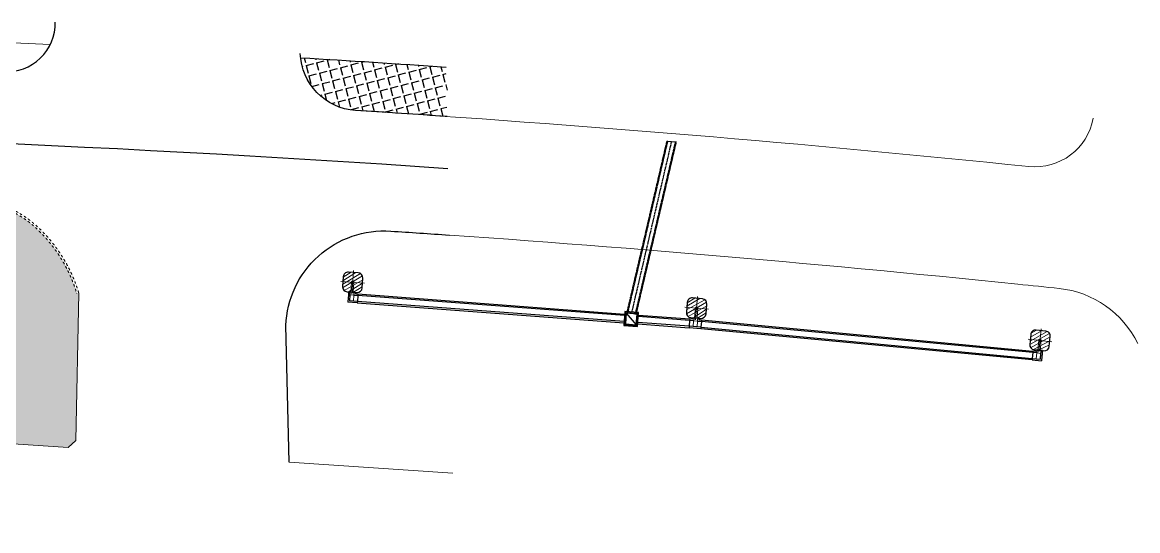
# Model space of a CAD drawing. Header units: millimetres. Extents: x -331961 to 300627, y -148243 to 59350.
# Drawn here: x 89601 to 202785, y -29328 to 22310 of the extents above; entities that cross this region are included whole.
import ezdxf

# ---------------------------------------------------------------- set-up
doc = ezdxf.new("R2010")
doc.units = ezdxf.units.MM
doc.header["$LTSCALE"] = 100
doc.header["$MEASUREMENT"] = 0
for name, pattern in [('Center', [40, 9.999999999999998, -4.999999999999999, 20, -4.999999999999999]), ('CENTERX2', [4, 2.5, -0.5, 0.5, -0.5]), ('DASHDOT', [1, 0.5, -0.25, 0, -0.25]), ('DASHED', [0.75, 0.5, -0.25]), ('DASHED2', [0.375, 0.25, -0.125])]:
    doc.linetypes.add(name, pattern=pattern)
for name, color, linetype, lineweight in [('1', 1, 'Continuous', 15), ('3', 8, 'DASHDOT', 13), ('8', 8, 'Continuous', 5), ('AXIS', 10, 'Center', 5), ('CON-HIDE', 50, 'DASHED2', 20), ('CON-VIEW', 90, 'Continuous', 30), ('HATCH', 8, 'Continuous', 9)]:
    doc.layers.add(name, color=color, linetype=linetype, lineweight=lineweight)
for name, color, linetype in [('7', 7, 'Continuous'), ('con_hidden', 4, 'DASHED'), ('L1-DRAINAGE-LONG_DITCH', 240, 'Continuous'), ('L1-DRAINAGE-TRANS_PIPE', 230, 'CENTERX2'), ('XREF-CII-LSR-ROAD-RCTD-PLAN$0$00-HATCH VIA HE', 31, 'Continuous'), ('XREF-CII-LSR-ROAD-RCTD-PLAN$0$1', 1, 'Continuous'), ('XREF-CII-LSR-ROAD-RCTD-PLAN$0$Mau1', 1, 'Continuous')]:
    doc.layers.add(name, color=color, linetype=linetype)

# ---------------------------------------------------------------- blocks, each defined once
blk = doc.blocks.new('TransT_B600T2')
at = {"ltscale": 0.5}
for p, q in [((610827.9397458092, 1198423.451068639), (610828.0123269137, 1198423.582339288)), ((610827.9397458092, 1198423.451068639), (610828.0710164581, 1198423.378487535)), ((610828.0123269137, 1198423.582339288), (610828.2058765255, 1198423.932394352)), ((610828.0123269137, 1198423.582339288), (610828.1435975626, 1198423.509758183)), ((610828.2748682112, 1198423.437177079), (610828.0813185993, 1198423.087122015)), ((610828.1435975626, 1198423.509758183), (610828.2748682112, 1198423.437177079)), ((610828.2058765255, 1198423.932394352), (610828.27845763, 1198424.063665001)), ((610828.2058765255, 1198423.932394352), (610828.3371471744, 1198423.859813248)), ((610828.27845763, 1198424.063665001), (610828.4097282789, 1198423.991083896)), ((610828.3371471744, 1198423.859813248), (610828.4684178231, 1198423.787232143)), ((610828.4097282789, 1198423.991083896), (610828.5306967862, 1198424.209868311)), ((610828.4684178231, 1198423.787232143), (610828.6619674349, 1198424.137287207)), ((610828.5306967862, 1198424.209868311), (610828.6619674349, 1198424.137287207)), ((610829.1870500308, 1198423.846962789), (610828.6064011952, 1198422.796797597)), ((610828.6619674349, 1198424.137287207), (610829.1870500309, 1198423.846962789)), ((610829.3183206797, 1198423.774381685), (610828.7376718441, 1198422.724216493)), ((610829.187050023, 1198423.846962793), (610829.3183206797, 1198423.774381685)), ((610828.0710164581, 1198423.378487535), (610827.9500479506, 1198423.15970312)), ((610827.9500479506, 1198423.15970312), (610828.0813185993, 1198423.087122015)), ((610828.0813185993, 1198423.087122015), (610828.6064011953, 1198422.796797597)), ((610828.6064011952, 1198422.796797597), (610828.7376718441, 1198422.724216493))]:
    blk.add_line(p, q, dxfattribs=at)
at = {"layer": '1', "ltscale": 0.5}
for p, q in [((610828.2748682112, 1198423.437177079), (610828.4684178231, 1198423.787232143)), ((610828.2748682112, 1198423.437177079), (610828.7999508072, 1198423.146852661)), ((610828.4684178231, 1198423.787232143), (610828.9935004191, 1198423.496907725))]:
    blk.add_line(p, q, dxfattribs=at)
blk = doc.blocks.new('TransT_W600')
at = {"ltscale": 0.5}
for p, q in [((610842.5283128589, 1198449.836331664), (610842.4557317544, 1198449.705061015)), ((610842.4557317544, 1198449.705061015), (610842.587002403, 1198449.63247991)), ((610842.587002403, 1198449.63247991), (610842.4660338956, 1198449.413695496)), ((610842.721862471, 1198450.186386727), (610842.5283128589, 1198449.836331664)), ((610842.5283128589, 1198449.836331664), (610842.6595835078, 1198449.763750559)), ((610842.7908541566, 1198449.691169455), (610842.5973045444, 1198449.341114391)), ((610842.6595835078, 1198449.763750559), (610842.7908541566, 1198449.691169455)), ((610842.7944435757, 1198450.317657377), (610842.721862471, 1198450.186386727)), ((610842.721862471, 1198450.186386727), (610842.8531331196, 1198450.113805623)), ((610842.7944435757, 1198450.317657377), (610842.9257142243, 1198450.245076272)), ((610842.8531331196, 1198450.113805623), (610842.9844037686, 1198450.041224518)), ((610842.9844037686, 1198450.041224518), (610843.5094863643, 1198449.750900101)), ((610843.1223871397, 1198449.050789973), (610843.5094863643, 1198449.750900101)), ((610843.2536577889, 1198448.978208869), (610843.7133381175, 1198449.809589645)), ((610842.4660339031, 1198449.413695491), (610842.597304552, 1198449.341114387)), ((610842.5973045513, 1198449.341114387), (610843.1223871397, 1198449.050789973)), ((610843.1223871398, 1198449.050789973), (610843.2536577886, 1198448.978208869))]:
    blk.add_line(p, q, dxfattribs=at)
at = {"ltscale": 0.8}
for points in [[(610842.9257142243, 1198450.245076272), (610843.0569848733, 1198450.172495167)], [(610843.0569848731, 1198450.172495167), (610843.6695812347, 1198449.833783346)], [(610843.6695812347, 1198449.833783346), (610843.7133381173, 1198449.809589645)]]:
    blk.add_lwpolyline(points, dxfattribs=at)
at = {"layer": '1', "ltscale": 0.5}
for p, q in [((610842.9844037686, 1198450.041224518), (610842.7908541566, 1198449.691169455)), ((610842.7908541566, 1198449.691169455), (610843.3159367519, 1198449.400845037))]:
    blk.add_line(p, q, dxfattribs=at)
blk = doc.blocks.new('VD-11')
at = {"layer": 'HATCH', "ltscale": 0.5}
h = blk.add_hatch(dxfattribs=at)
h.set_pattern_fill('ANSI31', color=256, scale=0.1, angle=349.8311386906603, style=0)
h.set_pattern_definition([(34.83113869066035, (-605324.2970858507, -1193201.904153496), (-0.181343222383151, 0.2606163573064727), [])])
edge = h.paths.add_edge_path()
edge.add_line((-0.4998511469457299, -1.000000000174623), (0.5001488530542704, -1.000000000174623))
edge.add_arc((0.5001488530542701, -0.5000000002328306), 0.5, 270, 360)
edge.add_line((1.00014885305427, -0.5000000002910383), (1.00014885305427, 0.4999999997089619))
edge.add_arc((0.5001488532871008, 0.499999999825377), 0.5, 0, 89.99999999999999)
edge.add_line((0.5001488530542701, 0.9999999997671694), (-0.4998511469457301, 0.9999999997671694))
edge.add_arc((-0.4998511467128992, 0.4999999997671694), 0.5, 89.99999999999999, 180)
edge.add_line((-0.9998511467128992, 0.4999999997089617), (-0.9998511467128992, -0.5000000002910385))
edge.add_arc((-0.4998511469457299, -0.5000000002328306), 0.5, 180, 270)
at = {"layer": 'AXIS', "ltscale": 3}
for p, q in [((1.629814505559018e-10, 1.19999999976717), (6.984919309119161e-11, -1.200000000174623)), ((-1.199851146829315, -4.14724320520663e-10), (1.200148853170686, -3.419647443795346e-10))]:
    blk.add_line(p, q, dxfattribs=at)
at = {"layer": 'AXIS', "ltscale": 200}
blk.add_line((3.913637737637377e-08, -1.000000000174623), (3.91155481338501e-08, -0.8256725681130774), dxfattribs=at)
at = {"layer": 'CON-HIDE', "ltscale": 0.1, "flags": 128}
for points in [[(-0.1248776623979211, 0.005528955603949726), (-0.1248776626307517, -1.000000000174623)], [(0.125, -4.074536263942719e-10), (0.1250000002328306, -1.000000000116415)]]:
    blk.add_lwpolyline(points, dxfattribs=at)
at = {"layer": 'CON-HIDE', "ltscale": 0.1}
blk.add_circle((0, -3.492459654808044e-10), 0.125, dxfattribs=at)
at = {"layer": 'CON-VIEW', "flags": 128}
blk.add_lwpolyline([(-0.4998511469457299, -1.000000000174623), (0.5001488532871008, -1.000000000174623, 0.4142135623730833), (1.00014885305427, -0.5000000002910383), (1.000148853287101, 0.4999999998835847, 0.4142135623730953), (0.5001488530542701, 0.9999999997671694), (-0.4998511469457299, 0.9999999997671694, 0.4142135623731064), (-0.9998511467128992, 0.4999999997089617), (-0.9998511469457299, -0.500000000174623, 0.414213562373095)], format="xyb", close=True, dxfattribs=at)

msp = doc.modelspace()

# ---------------------------------------------------------------- hatches: boundary and pattern name
at = {"layer": '8'}
h = msp.add_hatch(dxfattribs=at)
h.set_pattern_fill('GRASS', color=256, scale=19.99999999999999, angle=-59.15736716496961)
h.set_pattern_definition([(108.0869078166089, (-69673.88392264955, -104960.760556712), (-452.9806150504673, 229.9403451485889), [95.2499999999999, -623.1704895999993]), (63.08690781660903, (-69673.88392264955, -104960.760556712), (-452.9806151043975, 229.9403451759646), [95.24999999999989, -412.7499999999995]), (153.086907816609, (-69673.88392264955, -104960.760556712), (-229.9403451759647, -452.9806151043973), [95.24999999999996, -412.7499999999998])])
h.paths.add_polyline_path([(-181745.8556679511, -9792.777163734369), (-181698.4874690217, -10381.63009800881), (-187187.6751566068, -10821.38328731156), (-187234.8990788136, -10234.32392061668)])
h.paths.add_polyline_path([(-187235.7846391385, -10223.31517310481), (-187247.8120094654, -10073.79814478109), (-181758.6243060756, -9634.045143075287), (-181745.8556679511, -9792.777163734369), (-187234.8990783524, -10234.32392049601)])
edge = h.paths.add_edge_path()
edge.add_line((71411.7486685433, -3307.393572120782), (72638.38262033963, -3352.245254105772))
edge.add_arc((73011.09496516269, 6840.942938841588), 10200.00000149208, 267.9059216275477, 313.3056848049394)
edge.add_line((80007.17865894712, -581.6450857362361), (83070.58435870003, 2305.736313318106))
edge.add_arc((86362.85902636405, -1187.246296408557), 4799.999999719546, 65.2419397845722, 133.305684611567, ccw=False)
edge.add_arc((84268.92153226421, -5727.667614810256), 9799.999997240935, 48.42824170532771, 65.24193944883137, ccw=False)
edge.add_arc((80951.12751548644, -9468.287999620341), 14799.99979705635, 16.508653375699225, 48.42820818455351, ccw=False)
edge.add_line((95141.02439202368, -5262.717808911635), (95332.82496384502, -5205.872379784414))
edge.add_line((95332.82496370026, -5205.872379877314), (95039.87272896868, -20178.53512651211))
edge.add_line((95039.87272899435, -20178.53512649369), (94266.5218397245, -20878.42276623294))
edge.add_line((94266.52184041333, -20878.42276633391), (61853.88423766301, -18726.00490841168))
edge.add_line((61853.88423694205, -18726.00490833446), (14676.48797250708, -17814.82779064884))
edge.add_line((14676.48797254707, -17814.8277905084), (-17714.13881107734, -17924.70763694105))
edge.add_line((-17714.13881099038, -17924.70763705985), (-46801.46107879968, -19162.4168368723))
edge.add_line((-46801.46107837046, -19162.41683681207), (-104370.4270289484, -22254.20941430812))
edge.add_line((-104370.4270295406, -22254.20941429649), (-119940.9600034628, -23282.93240850521))
edge.add_line((-119940.9600034239, -23282.93240856627), (-199150.1446159739, -29328.40944530354))
edge.add_line((-199150.1446157994, -29328.40944530701), (-199401.7970150339, -17785.01656578324))
edge.add_line((-199401.797014658, -17785.01656596214), (-199401.3194775268, -17776.94046713391))
edge.add_line((-199401.3194775032, -17776.94046696697), (-199201.6681947491, -17788.74577324244))
edge.add_line((-199201.6681952246, -17788.74577310207), (-199034.6606897555, -14964.31566458099))
edge.add_arc((-189251.747830666, -15542.7756764403), 9799.999999822847, 121.6163081606374, 176.6160618903435, ccw=False)
edge.add_line((-194389.185295012, -7197.313658258208), (-193361.7886346129, -6564.851838526141))
edge.add_line((-193361.788634671, -6564.851838576025), (-192011.9905727749, -6166.788361675135))
edge.add_line((-192011.9905727075, -6166.788361720071), (-187618.0592016581, -5757.918646382517))
edge.add_line((-187618.0592018147, -5757.918646505277), (-184043.1896735946, -5476.340046733327))
edge.add_arc((-183695.3980617217, -9762.251686369214), 4299.999719733618, 31.86657615177279, 94.63925199859699, ccw=False)
edge.add_line((-180043.4951134283, -7492.096969339298), (-179182.6166670357, -8876.956121237396))
edge.add_arc((-172612.5231442761, -5582.055347029382), 7350.000000212072, 206.6337569960937, 274.3148635188023)
edge.add_line((-172059.5281698229, -12911.22286858363), (-170803.6060452107, -12816.4619533419))
edge.add_line((-170803.6060453126, -12816.4619534456), (-170758.4667022052, -13414.72028470525))
edge.add_line((-170758.4667029908, -13414.72028457958), (-78670.39741443368, -6466.605147461145))
edge.add_line((-78670.3974136404, -6466.605147520342), (-78555.66611307277, -9918.034878945939))
edge.add_line((-78555.66611313913, -9918.034878928622), (-72552.12166984548, -9533.692410682474))
edge.add_line((-72552.12167027511, -9533.692410747666), (-71157.89610041166, -9464.98147288611))
edge.add_line((-71157.89610027778, -9464.981472846237), (-40271.79305163783, -8297.497479639307))
edge.add_line((-40271.79305212758, -8297.497479541198), (-38875.303282446, -8266.936059845757))
edge.add_line((-38875.30328198615, -8266.936060168286), (-15626.11752942274, -7899.88726911525))
edge.add_line((-15626.11752990657, -7899.8872689204), (-14227.85736125382, -7889.726757719618))
edge.add_line((-14227.85736108944, -7889.726757620723), (9280.757185969327, -7864.165078083926))
edge.add_line((9280.757185807452, -7864.165078237012), (10678.91004456265, -7870.060468401265))
edge.add_line((10678.91004526569, -7870.060468182579), (46407.18289997213, -8486.771546196484))
edge.add_line((46407.18289988744, -8486.771546379547), (47805.18760504067, -8525.82254901054))
edge.add_line((47805.18760511372, -8525.82254926089), (71191.22108209535, -9338.530405786762))
edge.add_line((71191.22108172067, -9338.530405466037), (71411.74866781285, -3307.393572125147))
at = {"layer": 'XREF-CII-LSR-ROAD-RCTD-PLAN$0$00-HATCH VIA HE'}
h = msp.add_hatch(dxfattribs=at)
h.set_pattern_fill('ANGLE', color=256, scale=3999.999999999999, angle=-75.34036801218191, style=0)
h.set_pattern_definition([(284.6596319878181, (-1312302448.818567, 287230012.0818504), (1064.190928949933, 278.3840274525058), [799.9999999999998, -299.9999999999999]), (14.65963198781808, (-1312302448.818567, 287230012.0818504), (-278.3840274525057, 1064.190928949933), [799.9999999999993, -299.9999999999997])])
edge = h.paths.add_edge_path()
edge.add_line((132700.9127729042, 12741.31524593561), (132617.534402201, 17758.95118236169))
edge.add_arc((11476.96649546875, -1741341.436057285), 1763266.630314197, 86.0605418800113, 86.54165760033132)
edge.add_arc((123808.8735220761, 19345.44293158417), 6000.000000047813, 186.0396214658292, 266.3494741786134)
edge.add_arc((11476.96413163003, -1741341.435824686), 1758266.630328935, 86.0465978780839, 86.34947417618707, ccw=False)

# ---------------------------------------------------------------- linework, layer by layer
at = {"layer": '1', "ltscale": 0.5}
msp.add_polyline3d([(116670.6920708623, -22366.21085325055, 4118.181927328081), (133302.6498506845, -23470.68508261116, 4149.48833729352)], dxfattribs=at)
at = {"layer": '3', "ltscale": 5, "flags": 128}
for points in [[(86530.9439411345, 3609.80982769106, -0.09959859295951376), (88373.03897127556, 3171.55819400883, -0.07349549985049081), (90771.7853672558, 1603.959892000537, -0.1401829109585085), (95141.02439254546, -5262.717809021648)], [(86537.94747896213, 3809.687166196876, -0.09959859296496405), (88456.79646909167, 3353.175047861703, -0.07349549985036331), (90904.4968740691, 1753.584943191527, -0.1401829109574534), (95332.77975794347, -5205.885777890711)]]:
    msp.add_lwpolyline(points, format="xyb", dxfattribs=at)
at = {"layer": '7'}
msp.add_line((150880.7168462225, -7236.186578897585), (151895.0058497898, -8415.685546855937), dxfattribs=at)
at = {"layer": '7', "flags": 128}
for points in [[(150637.2710963786, -8471.392702080891), (152033.3179874038, -8576.526315008465), (152138.4516000953, -7180.479423551966), (150742.4047085182, -7075.345810399129)], [(150744.4982746623, -8379.18461099887), (151941.1098955642, -8469.299136183283), (152031.2244209191, -7272.687514990743), (150834.6128006189, -7182.57298927923)], [(150798.1118647421, -8333.08056527414), (151895.0058495591, -8415.68554691627), (151977.6108317918, -7318.791560589365), (150880.7168460223, -7236.186579073314)]]:
    msp.add_lwpolyline(points, close=True, dxfattribs=at)
at = {"layer": '8', "ltscale": 5}
msp.add_lwpolyline([(-3197.559075769736, 21864.13009791615, -0.01356475162978886), (92441.02222526283, 20065.39701608909, -0.0131822311972629)], format="xyb", dxfattribs=at)
at = {"layer": '8', "ltscale": 5, "flags": 128}
for points in [[(-3150.783401891124, 21863.84004702891, 0.200987548911279), (3989.132704583462, 18908.58949913844, -0.01115423984866428), (82504.30989949405, 17490.9192416968, -0.0007436194135578206), (87735.57067440101, 17271.87147119475, 0.4294753740366094), (92952.00089258724, 22309.62122203177)], [(-3150.783401891124, 21863.84004702891, 0.200987548911279), (3989.132704583462, 18908.58949913844, -0.01115423984866428), (82504.30989949405, 17490.9192416968, -0.0007436194135578206), (87735.57067440101, 17271.87147119475, 0.4294753740366094), (92952.00089258724, 22309.62122203177)], [(132700.9241383995, 12740.6312255387, 0.001321557846047322), (123426.7917074214, 13356.93790677036, -0.3865071178564599), (117811.8486890148, 19153.99788503608)], [(198263.1790783145, 12574.28770501094, -0.3927613880775645), (191741.2480326416, 7659.403055194532, 0.009747974105643207), (123426.7917074214, 13356.93790677036, -0.3865071178564599), (117811.8486890148, 19153.99788503608)], [(116507.5471487329, -15540.12177151706), (116339.2418282419, -8494.902828165534), (116339.9809594408, -8494.972239677387, -0.4223919438082852), (126994.1158499878, 1099.664150664757, -0.0008476150566489841), (132901.037291511, 698.0002728520194, -0.0008476150566489841)], [(116507.5471487329, -15540.12177151706), (116339.2418282419, -8494.902828165534), (116339.9809594408, -8494.972239677387, -0.4223919438082852), (126994.1158499878, 1099.664150664757, -0.009140637481545973), (190608.1872470151, -4287.265841519489, -0.0006079344619467483), (194831.656546599, -4727.996838426625, -0.2594186542512474), (202784.7931895535, -10320.2726511909)]]:
    msp.add_lwpolyline(points, format="xyb", dxfattribs=at)
msp.add_lwpolyline([(95332.83799178782, -5205.206567468238), (95039.87272968632, -20178.53512631264), (94266.52184035303, -20878.42276610326), (61853.88423763402, -18726.00490815347), (14676.48797329958, -17814.82779055805), (-17714.13881006744, -17924.70763681849), (-46801.46107813995, -19162.41683675174), (-104370.4270288184, -22254.20941423081), (-119940.9600027015, -23282.93240850052), (-199150.1446153382, -29328.40944518635), (-199401.7970142268, -17785.01656572614), (-199401.3194775333, -17776.94046685164)], dxfattribs=at)
at = {"layer": 'con_hidden', "ltscale": 0.05}
for p, q in [((150944.0431670593, -7291.097144717758), (155017.9940925103, 10201.0229616994)), ((151026.6993994969, -7297.321827139996), (155100.5893844855, 10194.53661803453)), ((151813.2124688043, -7356.552617344336), (155886.522566068, 10132.8159954703)), ((151895.8509725123, -7362.775964839151), (155969.1001412529, 10126.33104284081))]:
    msp.add_line(p, q, dxfattribs=at)
at = {"layer": 'L1-DRAINAGE-LONG_DITCH', "ltscale": 0.8, "flags": 128}
for points in [[(155969.1001412529, 10126.33104284081), (155886.522566068, 10132.8159954703), (155493.547117373, 10163.67700227545), (155100.5893844855, 10194.53661803453), (155017.9940925103, 10201.0229616994)], [(150712.3655596273, -7474.229280858883), (123639.007275939, -5435.385640480701)], [(123648.9061456311, -5285.712613650889), (150723.6293884027, -7324.659297648061)], [(123589.5129332216, -6183.750723100005), (150656.0464183912, -8222.079187227151)], [(150667.3102466965, -8072.509205987619), (123599.4118021373, -6034.077704605908)], [(157319.0118252579, -7971.763372674846), (152108.4124476973, -7579.362943724554)], [(152119.6762751979, -7429.792973538977), (157331.6733298867, -7822.298707198905)], [(152052.0933106418, -8327.212787881697), (157255.7043046718, -8719.086701356573)], [(157268.3658085482, -8569.622035831155), (152063.357138183, -8177.642818794469)], [(192065.053218609, -11982.08729507681), (158451.4216302924, -8820.378734956495)], [(158464.0831346905, -8670.914069540857), (192080.3822508443, -11832.87261485599)], [(192141.6983780677, -11236.01390341777), (158514.7291513698, -8073.055406269268)], [(158527.3906562293, -7923.590740733023), (192157.0274102732, -11086.7992230817)]]:
    msp.add_lwpolyline(points, dxfattribs=at)
at = {"layer": 'L1-DRAINAGE-TRANS_PIPE', "ltscale": 0.8}
msp.add_line((151465.6868110523, -7129.814797761908), (155493.547117373, 10163.67700227545), dxfattribs=at)
at = {"layer": 'XREF-CII-LSR-ROAD-RCTD-PLAN$0$1', "ltscale": 5, "flags": 128}
for points in [[(3989.190938628512, 18909.26870973667, -0.0111542398486645), (82504.36813333863, 17491.5984521193, -0.0007436194135578206), (87735.6289084761, 17272.55068167759, 0.4294753740366094), (92952.05912666209, 22310.30043251472)], [(132700.9127720913, 12741.31524621593, 0.001321547926252315), (123426.8499414965, 13357.61711725328, -0.3865071178564599), (117811.9069228289, 19154.67709557398)], [(116670.6920708925, -22366.21085336592), (116339.300062086, -8494.223617743031), (116340.0391932852, -8494.293029254768, -0.4223919438082852), (126994.1740840324, 1100.343361262989, -0.000847605068052979), (132901.0259242617, 698.6843348085531, -0.000847605068052979)]]:
    msp.add_lwpolyline(points, format="xyb", dxfattribs=at)
at = {"layer": 'XREF-CII-LSR-ROAD-RCTD-PLAN$0$1', "ltscale": 5}
msp.add_lwpolyline([(117842.177273249, 18714.14595505112, -0.002099266435378679), (132617.5344002552, 17758.95124222411, -0.002099266435378679)], format="xyb", dxfattribs=at)
at = {"layer": 'XREF-CII-LSR-ROAD-RCTD-PLAN$0$Mau1', "ltscale": 5}
msp.add_lwpolyline([(-254195.6105859983, -3909.326866555144), (-180530.5684489676, 2084.147641140182), (-174800.3105123263, 2550.185797234706), (-166826.47284614, 3196.64677714961), (-160098.2427663915, 3738.327796846948), (-148385.0441905721, 4667.544087270973), (-129938.7264616826, 6075.667715816933), (-112732.2809542059, 7300.365419646987), (-106496.1978026587, 7717.193658844131), (-100758.0489950789, 8086.152242854965), (-94270.30192619388, 8485.031191864546), (-88280.50733129645, 8834.791905856895), (-85784.44221436686, 8974.998895729805), (-83038.55289539555, 9125.299714135675), (-82013.67055896344, 9180.344685397198, -0.03066327582093794), (132788.4609921412, 7472.741499258525)], format="xyb", dxfattribs=at)

# ---------------------------------------------------------------- block references
at = {"ltscale": 0.5}
for p, xscale, yscale, zscale, rotation in [((123125.9447474598, -4098.613384820492), 999.9999999999984, 999.9999999999984, 999.9999999999984, 356.2253833075956), ((158026.6035246111, -6727.048952834826), 999.9999999999997, 999.9999999999997, 999.9999999999997, 355.1578999850658), ((192872.3159303437, -10004.39292705982), 999.9999999999995, 999.9999999999995, 999.9999999999995, 354.0901275347526)]:
    msp.add_blockref('VD-11', p, dxfattribs=dict(at, xscale=xscale, yscale=yscale, zscale=zscale, rotation=rotation))
at = {"layer": '7'}
for name, p, xscale, yscale, zscale, rotation in [('TransT_W600', (1338580826.996193, -133952655.6631819), -999.9999999999998, 999.9999999999995, 999.9999999999995, 57.27743259661318), ('TransT_B600T2', (-1343219927.610038, 68303183.49756005), 999.9999999999998, 999.9999999999998, 999.9999999999998, 294.096628175507), ('TransT_W600', (-1341780571.326816, 92285781.24601708), 999.9999999999995, 999.9999999999995, 999.9999999999995, 293.0732295347441)]:
    msp.add_blockref(name, p, dxfattribs=dict(at, xscale=xscale, yscale=yscale, zscale=zscale, rotation=rotation))

doc.saveas('drawing.dxf')
